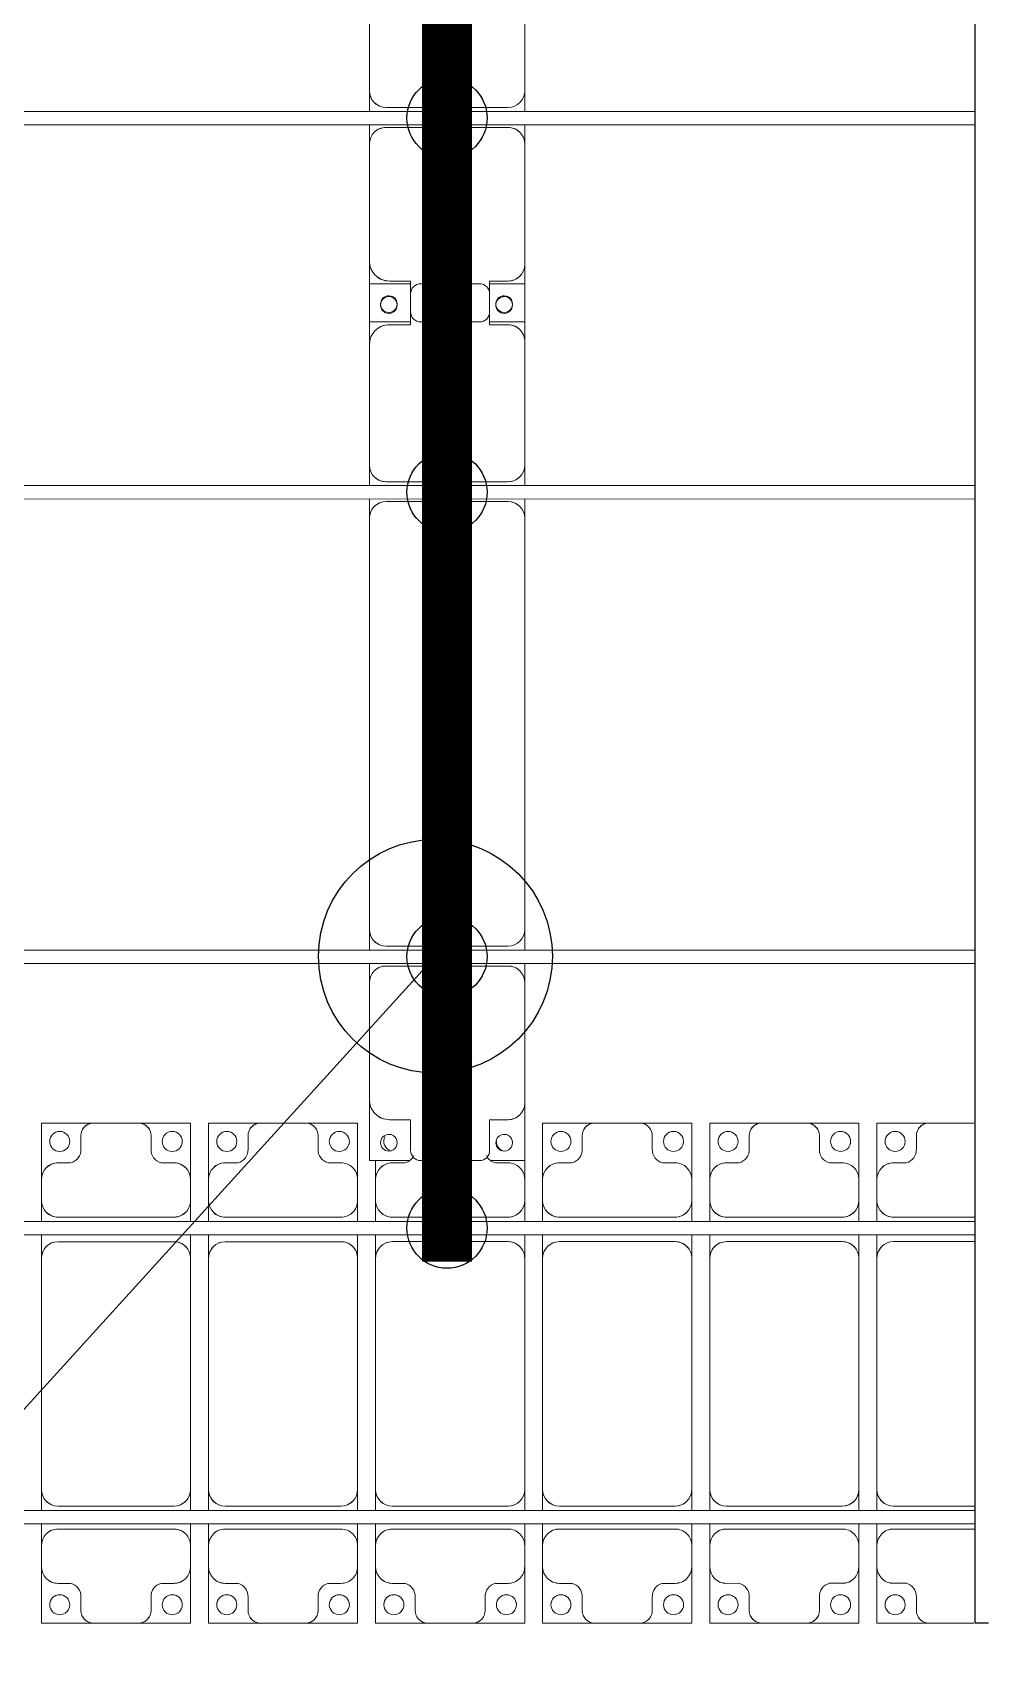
# Model space of a CAD drawing. Header units: millimetres. Extents: x -496478 to -186190, y -204059 to -87354.
# Drawn here: x -319981 to -317141, y -189805 to -184953 of the extents above; entities that cross this region are included whole.
import ezdxf

# ---------------------------------------------------------------- set-up
doc = ezdxf.new("R2010")
doc.units = ezdxf.units.MM
for name, color, linetype, lineweight in [('A-DETL-MBND', 5, 'Continuous', 9), ('A-GENM', 13, 'Continuous', 9), ('S-BEAM', 12, 'Continuous', 9)]:
    doc.layers.add(name, color=color, linetype=linetype, lineweight=lineweight)
for name, color, linetype in [('GC-BICH NEO', 6, 'Continuous'), ('GC-DAY NEO', 5, 'Continuous'), ('GC-HOP 40x60 GIA CUONG', 1, 'Continuous')]:
    doc.layers.add(name, color=color, linetype=linetype)

# ---------------------------------------------------------------- blocks, each defined once
blk = doc.blocks.new('Dai phaodi lai - DẢI PHAO ĐI LẠI-19865-BỐ TRÍ KHUNG KẾT CẤU BÈ PIN 01')
at = {"layer": 'A-DETL-MBND', "color": 8}
for p, q in [((10776.8, 748.4), (10933.1, 748.4)), ((10776.8, 579.3), (10776.8, 748.4)), ((11066.9, 748.4), (10933.1, 748.4)), ((11066.9, 748.4), (11223.2, 748.4)), ((11223.2, 748.4), (11223.2, 579.3)), ((11276.8, 748.4), (11433.1, 748.4)), ((11276.8, 579.3), (11276.8, 748.4)), ((11566.9, 748.4), (11433.1, 748.4)), ((11566.9, 748.4), (11723.2, 748.4)), ((11723.2, 748.4), (11723.2, 579.3)), ((12276.8, 748.4), (12433.1, 748.4)), ((12276.8, 579.3), (12276.8, 748.4)), ((12566.9, 748.4), (12433.1, 748.4)), ((12566.9, 748.4), (12723.2, 748.4)), ((12723.2, 748.4), (12723.2, 579.3)), ((12776.8, 748.4), (12933.1, 748.4)), ((12776.8, 579.3), (12776.8, 748.4)), ((13066.9, 748.4), (12933.1, 748.4)), ((13066.9, 748.4), (13223.2, 748.4)), ((13223.2, 748.4), (13223.2, 579.3)), ((13276.8, 748.4), (13433.1, 748.4)), ((13276.8, 579.3), (13276.8, 748.4)), ((13566.9, 748.4), (13433.1, 748.4)), ((10895.1, 710.4), (10895.1, 670.7)), ((11104.9, 670.7), (11104.9, 710.4)), ((11395.1, 710.4), (11395.1, 670.7)), ((11604.9, 670.7), (11604.9, 710.4)), ((12395.1, 710.4), (12395.1, 670.7)), ((12604.9, 670.7), (12604.9, 710.4)), ((12895.1, 710.4), (12895.1, 670.7)), ((13104.9, 670.7), (13104.9, 710.4)), ((13395.1, 710.4), (13395.1, 670.7)), ((11776.8, 579.3), (11776.8, 637.1)), ((12223.2, 636.2), (12223.2, 579.3)), ((10864.3, 629.3), (10826.8, 629.3)), ((11173.2, 629.3), (11135.7, 629.3)), ((11364.3, 629.3), (11326.8, 629.3)), ((11673.2, 629.3), (11635.7, 629.3)), ((11864.3, 629.3), (11826.8, 629.3)), ((12173.2, 629.3), (12135.7, 629.3)), ((12364.3, 629.3), (12326.8, 629.3)), ((12673.2, 629.3), (12635.7, 629.3)), ((12864.3, 629.3), (12826.8, 629.3)), ((13173.2, 629.3), (13135.7, 629.3)), ((13364.3, 629.3), (13326.8, 629.3)), ((10776.8, 579.3), (10776.8, 516.7)), ((11223.2, 516.7), (11223.2, 579.3)), ((11276.8, 579.3), (11276.8, 516.7)), ((11723.2, 516.7), (11723.2, 579.3)), ((11776.8, 579.3), (11776.8, 516.7)), ((12223.2, 516.7), (12223.2, 579.3)), ((12276.8, 579.3), (12276.8, 516.7)), ((12723.2, 516.7), (12723.2, 579.3)), ((12776.8, 579.3), (12776.8, 516.7)), ((13223.2, 516.7), (13223.2, 579.3)), ((13276.8, 579.3), (13276.8, 516.7)), ((10776.8, 453.5), (10776.8, 516.7)), ((11223.2, 516.7), (11223.2, 453.5)), ((11276.8, 453.5), (11276.8, 516.7)), ((11723.2, 516.7), (11723.2, 453.5)), ((11776.8, 453.5), (11776.8, 516.7)), ((12223.2, 516.7), (12223.2, 453.5)), ((12276.8, 453.5), (12276.8, 516.7)), ((12723.2, 516.7), (12723.2, 453.5)), ((12776.8, 453.5), (12776.8, 516.7)), ((13223.2, 516.7), (13223.2, 453.5)), ((13276.8, 453.5), (13276.8, 516.7)), ((10826.8, 466.7), (11173.2, 466.7)), ((11326.8, 466.7), (11673.2, 466.7)), ((11826.8, 466.7), (12173.2, 466.7)), ((12326.8, 466.7), (12673.2, 466.7)), ((12826.8, 466.7), (13173.2, 466.7)), ((13326.8, 466.7), (13571.5, 466.7)), ((10776.8, 343.3), (10776.8, 413.5)), ((11173.2, 393.3), (10826.8, 393.3)), ((11223.2, 413.5), (11223.2, 343.3)), ((11276.8, 343.3), (11276.8, 413.5)), ((11673.2, 393.3), (11326.8, 393.3)), ((11723.2, 413.5), (11723.2, 343.3)), ((11776.8, 343.3), (11776.8, 413.5)), ((12173.2, 393.3), (11826.8, 393.3)), ((12223.2, 413.5), (12223.2, 343.3)), ((12276.8, 343.3), (12276.8, 413.5)), ((12673.2, 393.3), (12326.8, 393.3)), ((12723.2, 413.5), (12723.2, 343.3)), ((12776.8, 343.3), (12776.8, 413.5)), ((13173.2, 393.3), (12826.8, 393.3)), ((13223.2, 413.5), (13223.2, 343.3)), ((13276.8, 343.3), (13276.8, 413.5)), ((13571.5, 393.3), (13326.8, 393.3)), ((10776.8, 343.3), (10776.8, -348.3)), ((11223.2, -348.3), (11223.2, 343.3)), ((11276.8, 343.3), (11276.8, -348.3)), ((11723.2, -348.3), (11723.2, 343.3)), ((11776.8, 343.3), (11776.8, -348.3)), ((12223.2, -348.3), (12223.2, 343.3)), ((12276.8, 343.3), (12276.8, -348.3)), ((12723.2, -348.3), (12723.2, 343.3)), ((12776.8, 343.3), (12776.8, -348.3)), ((13223.2, -348.3), (13223.2, 343.3)), ((13276.8, 343.3), (13276.8, -348.3)), ((10776.8, -411.5), (10776.8, -348.3)), ((11223.2, -348.3), (11223.2, -411.5)), ((11276.8, -411.5), (11276.8, -348.3)), ((11723.2, -348.3), (11723.2, -411.5)), ((11776.8, -411.5), (11776.8, -348.3)), ((12223.2, -348.3), (12223.2, -411.5)), ((12276.8, -411.5), (12276.8, -348.3)), ((12723.2, -348.3), (12723.2, -411.5)), ((12776.8, -411.5), (12776.8, -348.3)), ((13223.2, -348.3), (13223.2, -411.5)), ((13276.8, -411.5), (13276.8, -348.3)), ((10826.8, -398.3), (11173.2, -398.3)), ((11326.8, -398.3), (11673.2, -398.3)), ((11826.8, -398.3), (12173.2, -398.3)), ((12326.8, -398.3), (12673.2, -398.3)), ((12826.8, -398.3), (13173.2, -398.3)), ((13326.8, -398.3), (13571.5, -398.3)), ((10776.8, -514.1), (10776.8, -451.5)), ((11173.2, -466.7), (10826.8, -466.7)), ((11223.2, -451.5), (11223.2, -514.1)), ((11276.8, -514.1), (11276.8, -451.5)), ((11673.2, -466.7), (11326.8, -466.7)), ((11723.2, -451.5), (11723.2, -514.1)), ((11776.8, -514.1), (11776.8, -451.5)), ((12173.2, -466.7), (11826.8, -466.7)), ((12223.2, -451.5), (12223.2, -514.1)), ((12276.8, -514.1), (12276.8, -451.5)), ((12673.2, -466.7), (12326.8, -466.7)), ((12723.2, -451.5), (12723.2, -514.1)), ((12776.8, -514.1), (12776.8, -451.5)), ((13173.2, -466.7), (12826.8, -466.7)), ((13223.2, -451.5), (13223.2, -514.1)), ((13276.8, -514.1), (13276.8, -451.5)), ((13571.5, -466.7), (13326.8, -466.7)), ((10776.8, -516.7), (10776.8, -579.3)), ((11223.2, -579.3), (11223.2, -516.7)), ((11276.8, -516.7), (11276.8, -579.3)), ((11723.2, -579.3), (11723.2, -516.7)), ((11776.8, -516.7), (11776.8, -579.3)), ((12223.2, -579.3), (12223.2, -516.7)), ((12276.8, -516.7), (12276.8, -579.3)), ((12723.2, -579.3), (12723.2, -516.7)), ((12776.8, -516.7), (12776.8, -579.3)), ((13223.2, -579.3), (13223.2, -516.7)), ((13276.8, -516.7), (13276.8, -579.3)), ((10776.8, -748.4), (10776.8, -579.3)), ((11223.2, -579.3), (11223.2, -748.4)), ((11276.8, -748.4), (11276.8, -579.3)), ((11723.2, -579.3), (11723.2, -748.4)), ((11776.8, -748.4), (11776.8, -579.3)), ((12223.2, -579.3), (12223.2, -748.4)), ((12276.8, -748.4), (12276.8, -579.3)), ((12723.2, -579.3), (12723.2, -748.4)), ((12776.8, -748.4), (12776.8, -579.3)), ((13223.2, -579.3), (13223.2, -748.4)), ((13276.8, -748.4), (13276.8, -579.3)), ((10826.8, -629.3), (10864.3, -629.3)), ((11135.7, -629.3), (11173.2, -629.3)), ((11326.8, -629.3), (11364.3, -629.3)), ((11635.7, -629.3), (11673.2, -629.3)), ((11826.8, -629.3), (11864.3, -629.3)), ((12135.7, -629.3), (12173.2, -629.3)), ((12326.8, -629.3), (12364.3, -629.3)), ((12635.7, -629.3), (12673.2, -629.3)), ((12826.8, -629.3), (12864.3, -629.3)), ((13135.7, -629.3), (13173.2, -629.3)), ((13326.8, -629.3), (13364.3, -629.3)), ((10895.1, -670.7), (10895.1, -710.4)), ((11104.9, -710.4), (11104.9, -670.7)), ((11395.1, -670.7), (11395.1, -710.4)), ((11604.9, -710.4), (11604.9, -670.7)), ((11895.1, -670.7), (11895.1, -710.4)), ((12104.9, -710.4), (12104.9, -670.7)), ((12395.1, -670.7), (12395.1, -710.4)), ((12604.9, -710.4), (12604.9, -670.7)), ((12895.1, -670.7), (12895.1, -710.4)), ((13104.9, -710.4), (13104.9, -670.7)), ((13395.1, -670.7), (13395.1, -710.4)), ((10933.1, -748.4), (10776.8, -748.4)), ((10933.1, -748.4), (11066.9, -748.4)), ((11223.2, -748.4), (11066.9, -748.4)), ((11433.1, -748.4), (11276.8, -748.4)), ((11433.1, -748.4), (11566.9, -748.4)), ((11723.2, -748.4), (11566.9, -748.4)), ((11933.1, -748.4), (11776.8, -748.4)), ((11933.1, -748.4), (12066.9, -748.4)), ((12223.2, -748.4), (12066.9, -748.4)), ((12433.1, -748.4), (12276.8, -748.4)), ((12433.1, -748.4), (12566.9, -748.4)), ((12723.2, -748.4), (12566.9, -748.4)), ((12933.1, -748.4), (12776.8, -748.4)), ((12933.1, -748.4), (13066.9, -748.4)), ((13223.2, -748.4), (13066.9, -748.4)), ((13433.1, -748.4), (13276.8, -748.4)), ((13433.1, -748.4), (13566.9, -748.4))]:
    blk.add_line(p, q, dxfattribs=at)
for centre, radius, start, end in [((10933.1, 710.4), 38, 90, 180), ((10933.1, 710.4), 38, 90, 150), ((11066.9, 710.4), 38, 0, 90), ((11066.9, 710.4), 38, 30, 90), ((11433.1, 710.4), 38, 90, 180), ((11433.1, 710.4), 38, 90, 150), ((11566.9, 710.4), 38, 0, 90), ((11566.9, 710.4), 38, 30, 90), ((12433.1, 710.4), 38, 90, 180), ((12433.1, 710.4), 38, 90, 150), ((12566.9, 710.4), 38, 0, 90), ((12566.9, 710.4), 38, 30, 90), ((12933.1, 710.4), 38, 90, 180), ((12933.1, 710.4), 38, 90, 150), ((13066.9, 710.4), 38, 0, 90), ((13066.9, 710.4), 38, 30, 90), ((13433.1, 710.4), 38, 90, 180), ((13433.1, 710.4), 38, 90, 150), ((10831.6, 693.3), 30, 90, 270), ((10831.6, 693.3), 30, 180, 195), ((10831.6, 693.3), 30, 270, 90), ((11168.4, 693.3), 30, 90, 270), ((11168.4, 693.3), 30, 270, 90), ((11168.4, 693.3), 30, 345, 0), ((11331.6, 693.3), 30, 90, 270), ((11331.6, 693.3), 30, 180, 195), ((11331.6, 693.3), 30, 270, 90), ((11668.4, 693.3), 30, 90, 270), ((11668.4, 693.3), 30, 270, 90), ((11668.4, 693.3), 30, 345, 0), ((11831.6, 693.3), 30, 150, 255), ((11831.6, 693.3), 30, 180, 195), ((12168.4, 693.3), 30, 180, 255), ((12331.6, 693.3), 30, 90, 270), ((12331.6, 693.3), 30, 180, 195), ((12331.6, 693.3), 30, 270, 90), ((12668.4, 693.3), 30, 90, 270), ((12668.4, 693.3), 30, 270, 90), ((12668.4, 693.3), 30, 345, 0), ((12831.6, 693.3), 30, 90, 270), ((12831.6, 693.3), 30, 180, 195), ((12831.6, 693.3), 30, 270, 90), ((13168.4, 693.3), 30, 90, 270), ((13168.4, 693.3), 30, 270, 90), ((13168.4, 693.3), 30, 345, 0), ((13331.6, 693.3), 30, 90, 270), ((13331.6, 693.3), 30, 180, 195), ((13331.6, 693.3), 30, 270, 90), ((10855.2, 668.2), 40, 283.1885, 3.5081), ((11144.8, 668.2), 40, 176.4919, 256.8115), ((11355.2, 668.2), 40, 283.1885, 3.5081), ((11644.8, 668.2), 40, 176.4919, 256.8115), ((11855.2, 668.2), 40, 283.1885, 335.263), ((12144.8, 668.2), 40, 204.737, 256.8115), ((12355.2, 668.2), 40, 283.1885, 3.5081), ((12644.8, 668.2), 40, 176.4919, 256.8115), ((12855.2, 668.2), 40, 283.1885, 3.5081), ((13144.8, 668.2), 40, 176.4919, 256.8115), ((13355.2, 668.2), 40, 283.1885, 3.5081), ((10826.8, 579.3), 50, 90, 180), ((10826.8, 579.3), 50, 90, 135), ((11173.2, 579.3), 50, 0, 90), ((11173.2, 579.3), 50, 45, 87.2647), ((11326.8, 579.3), 50, 90, 180), ((11326.8, 579.3), 50, 90, 135), ((11673.2, 579.3), 50, 360, 90), ((11673.2, 579.3), 50, 45, 90), ((11826.8, 579.3), 50, 90, 180), ((11826.8, 579.3), 50, 90, 135), ((12173.2, 579.3), 50, 360, 90), ((12173.2, 579.3), 50, 45, 90), ((12326.8, 579.3), 50, 90, 180), ((12326.8, 579.3), 50, 90, 135), ((12673.2, 579.3), 50, 0, 90), ((12673.2, 579.3), 50, 45, 90), ((12826.8, 579.3), 50, 90, 180), ((12826.8, 579.3), 50, 90, 135), ((13173.2, 579.3), 50, 360, 90), ((13173.2, 579.3), 50, 45, 90), ((13326.8, 579.3), 50, 90, 180), ((13326.8, 579.3), 50, 90, 135), ((10826.8, 516.7), 50, 180, 270), ((11173.2, 516.7), 50, 270, 0), ((11326.8, 516.7), 50, 180, 270), ((11673.2, 516.7), 50, 270, 0), ((11826.8, 516.7), 50, 180, 270), ((12173.2, 516.7), 50, 270, 360), ((12326.8, 516.7), 50, 180, 270), ((12673.2, 516.7), 50, 270, 360), ((12826.8, 516.7), 50, 180, 270), ((13173.2, 516.7), 50, 270, 360), ((13326.8, 516.7), 50, 180, 270), ((10826.8, 516.7), 50, 225, 270), ((11173.2, 516.7), 50, 272.7328, 315), ((11326.8, 516.7), 50, 225, 270), ((11673.2, 516.7), 50, 270, 315), ((11826.8, 516.7), 50, 225, 270), ((12173.2, 516.7), 50, 270, 315), ((12326.8, 516.7), 50, 225, 270), ((12673.2, 516.7), 50, 270, 315), ((12826.8, 516.7), 50, 225, 270), ((13173.2, 516.7), 50, 270, 315), ((13326.8, 516.7), 50, 225, 270), ((10826.8, 343.3), 50, 90, 180), ((10826.8, 343.3), 50, 105, 180), ((11173.2, 343.3), 50, 360, 90), ((11173.2, 343.3), 50, 30, 75), ((11326.8, 343.3), 50, 90, 180), ((11326.8, 343.3), 50, 105, 180), ((11673.2, 343.3), 50, 360, 90), ((11673.2, 343.3), 50, 30, 75), ((11826.8, 343.3), 50, 90, 180), ((11826.8, 343.3), 50, 105, 180), ((12173.2, 343.3), 50, 360, 90), ((12173.2, 343.3), 50, 30, 75), ((12326.8, 343.3), 50, 90, 180), ((12326.8, 343.3), 50, 105, 180), ((12673.2, 343.3), 50, 360, 90), ((12673.2, 343.3), 50, 30, 75), ((12826.8, 343.3), 50, 90, 180), ((12826.8, 343.3), 50, 105, 150), ((13173.2, 343.3), 50, 360, 90), ((13173.2, 343.3), 50, 30, 75), ((13326.8, 343.3), 50, 90, 180), ((13326.8, 343.3), 50, 105, 180), ((12826.8, 343.3), 50, 155.8883, 180), ((10826.8, -348.3), 50, 180, 270), ((10826.8, -348.3), 50, 195, 240), ((11173.2, -348.3), 50, 270, 360), ((11173.2, -348.3), 50, 272.7195, 345), ((11326.8, -348.3), 50, 180, 270), ((11326.8, -348.3), 50, 195, 240), ((11673.2, -348.3), 50, 270, 360), ((11673.2, -348.3), 50, 270, 345), ((11826.8, -348.3), 50, 180, 270), ((11826.8, -348.3), 50, 195, 240), ((12173.2, -348.3), 50, 270, 360), ((12173.2, -348.3), 50, 270, 345), ((12326.8, -348.3), 50, 180, 270), ((12326.8, -348.3), 50, 195, 240), ((12673.2, -348.3), 50, 270, 360), ((12673.2, -348.3), 50, 270, 345), ((12826.8, -348.3), 50, 180, 270), ((12826.8, -348.3), 50, 195, 240), ((13173.2, -348.3), 50, 270, 360), ((13173.2, -348.3), 50, 270, 345), ((13326.8, -348.3), 50, 180, 270), ((13326.8, -348.3), 50, 195, 240), ((10826.8, -516.7), 50, 90, 180), ((10826.8, -516.7), 50, 90, 135), ((11173.2, -516.7), 50, 360, 90), ((11173.2, -516.7), 50, 45, 87.2815), ((11326.8, -516.7), 50, 90, 180), ((11326.8, -516.7), 50, 90, 135), ((11673.2, -516.7), 50, 360, 90), ((11673.2, -516.7), 50, 45, 90), ((11826.8, -516.7), 50, 90, 180), ((11826.8, -516.7), 50, 90, 135), ((12173.2, -516.7), 50, 360, 90), ((12173.2, -516.7), 50, 45, 90), ((12326.8, -516.7), 50, 90, 180), ((12326.8, -516.7), 50, 90, 135), ((12673.2, -516.7), 50, 360, 90), ((12673.2, -516.7), 50, 45, 90), ((12826.8, -516.7), 50, 90, 180), ((12826.8, -516.7), 50, 90, 135), ((13173.2, -516.7), 50, 360, 90), ((13173.2, -516.7), 50, 45, 90), ((13326.8, -516.7), 50, 90, 180), ((13326.8, -516.7), 50, 90, 135), ((10826.8, -579.3), 50, 180, 270), ((11173.2, -579.3), 50, 270, 360), ((11326.8, -579.3), 50, 180, 270), ((11673.2, -579.3), 50, 270, 0), ((11826.8, -579.3), 50, 180, 270), ((12173.2, -579.3), 50, 270, 0), ((12326.8, -579.3), 50, 180, 270), ((12673.2, -579.3), 50, 270, 360), ((12826.8, -579.3), 50, 180, 270), ((13173.2, -579.3), 50, 270, 360), ((13326.8, -579.3), 50, 180, 270), ((10826.8, -579.3), 50, 225, 270), ((10855.2, -668.2), 40, 356.4919, 76.8115), ((11144.8, -668.2), 40, 103.1885, 183.5081), ((11173.2, -579.3), 50, 272.716, 315), ((11326.8, -579.3), 50, 225, 270), ((11355.2, -668.2), 40, 356.4919, 76.8115), ((11644.8, -668.2), 40, 103.1885, 183.5081), ((11673.2, -579.3), 50, 270, 315), ((11826.8, -579.3), 50, 225, 270), ((11855.2, -668.2), 40, 356.4919, 76.8115), ((12144.8, -668.2), 40, 103.1885, 183.5081), ((12173.2, -579.3), 50, 270, 315), ((12326.8, -579.3), 50, 225, 270), ((12355.2, -668.2), 40, 356.4919, 76.8115), ((12644.8, -668.2), 40, 103.1885, 183.5081), ((12673.2, -579.3), 50, 270, 315), ((12826.8, -579.3), 50, 225, 270), ((12855.2, -668.2), 40, 356.4919, 76.8115), ((13144.8, -668.2), 40, 103.1885, 183.5081), ((13173.2, -579.3), 50, 270, 315), ((13326.8, -579.3), 50, 225, 270), ((13355.2, -668.2), 40, 356.4919, 76.8115), ((10831.6, -693.3), 30, 90, 270), ((10831.6, -693.3), 30, 270, 90), ((11168.4, -693.3), 30, 90, 270), ((11168.4, -693.3), 30, 270, 90), ((11331.6, -693.3), 30, 90, 270), ((11331.6, -693.3), 30, 270, 90), ((11668.4, -693.3), 30, 90, 270), ((11668.4, -693.3), 30, 270, 90), ((11831.6, -693.3), 30, 90, 270), ((11831.6, -693.3), 30, 270, 90), ((12168.4, -693.3), 30, 90, 270), ((12168.4, -693.3), 30, 270, 90), ((12331.6, -693.3), 30, 90, 270), ((12331.6, -693.3), 30, 270, 90), ((12668.4, -693.3), 30, 90, 270), ((12668.4, -693.3), 30, 270, 90), ((12831.6, -693.3), 30, 90, 270), ((12831.6, -693.3), 30, 270, 90), ((13168.4, -693.3), 30, 90, 270), ((13168.4, -693.3), 30, 270, 90), ((13331.6, -693.3), 30, 90, 270), ((13331.6, -693.3), 30, 270, 90), ((10831.6, -693.3), 30, 165, 180), ((10933.1, -710.4), 38, 180, 270), ((11066.9, -710.4), 38, 270, 0), ((11168.4, -693.3), 30, 360, 15), ((11331.6, -693.3), 30, 165, 180), ((11433.1, -710.4), 38, 180, 270), ((11566.9, -710.4), 38, 270, 360), ((11668.4, -693.3), 30, 360, 15), ((11831.6, -693.3), 30, 165, 180), ((11933.1, -710.4), 38, 180, 270), ((12066.9, -710.4), 38, 270, 360), ((12168.4, -693.3), 30, 360, 15), ((12331.6, -693.3), 30, 165, 180), ((12433.1, -710.4), 38, 180, 270), ((12566.9, -710.4), 38, 270, 360), ((12668.4, -693.3), 30, 360, 15), ((12831.6, -693.3), 30, 165, 180), ((12933.1, -710.4), 38, 180, 270), ((13066.9, -710.4), 38, 270, 360), ((13168.4, -693.3), 30, 360, 15), ((13331.6, -693.3), 30, 165, 180), ((13433.1, -710.4), 38, 180, 270), ((10933.1, -710.4), 38, 210, 270), ((11066.9, -710.4), 38, 270, 330), ((11433.1, -710.4), 38, 210, 270), ((11566.9, -710.4), 38, 270, 330), ((11933.1, -710.4), 38, 210, 270), ((12066.9, -710.4), 38, 270, 330), ((12433.1, -710.4), 38, 210, 270), ((12566.9, -710.4), 38, 270, 330), ((12933.1, -710.4), 38, 210, 270), ((13066.9, -710.4), 38, 270, 330), ((13433.1, -710.4), 38, 210, 270)]:
    blk.add_arc(centre, radius, start, end, dxfattribs=at)
blk = doc.blocks.new('Dai phao do pin - DẢI PHAO ĐỠ PIN-V79-BỐ TRÍ KHUNG KẾT CẤU BÈ PIN 01')
at = {"layer": 'A-DETL-MBND', "color": 8}
for p, q in [((-1312.2, 241.6), (-1129.7, 241.6)), ((-1312.2, 121.7), (-1312.2, 241.6)), ((-1312.2, 241.6), (-1312.2, 222)), ((-779.7, 241.6), (-1129.7, 241.6)), ((-779.7, 241.6), (-722, 241.6)), ((-682, 241.6), (-620.3, 241.6)), ((610.3, 241.6), (-620.3, 241.6)), ((610.3, 241.6), (668, 241.6)), ((708, 241.6), (769.7, 241.6)), ((1129.7, 241.6), (769.7, 241.6)), ((1129.7, 241.6), (1312.2, 241.6)), ((1197.8, 241.6), (1376.6, 241.6)), ((1197.8, 118.2), (1197.8, 241.6)), ((1312.2, 241.6), (1312.2, 118.2)), ((1730.3, 241.6), (1380.3, 241.6)), ((1730.3, 241.6), (1788, 241.6)), ((1828, 241.6), (1889.7, 241.6)), ((3120.3, 241.6), (1889.7, 241.6)), ((-1189.7, 181.6), (-1189.7, 118.2)), ((-729.7, -173.4), (-729.7, 191.6)), ((-670.3, 191.6), (-670.3, -173.4)), ((660.3, -173.4), (660.3, 191.6)), ((719.7, 191.6), (719.7, -173.4)), ((1189.7, 118.2), (1189.7, 181.6)), ((1320.3, 181.6), (1320.3, 118.2)), ((1780.3, -173.4), (1780.3, 191.6)), ((1839.7, 191.6), (1839.7, -173.4)), ((-1189.7, 118.2), (-1282.2, 118.2)), ((1282.2, 118.2), (1189.7, 118.2)), ((1320.3, 118.2), (1227.8, 118.2)), ((-1312.2, 88.2), (-1312.2, -88.2)), ((1197.8, 88.2), (1197.8, -88.2)), ((1312.2, -88.2), (1312.2, 88.2)), ((-1312.2, -223.4), (-1312.2, -121.7)), ((-1282.2, -118.2), (-1189.7, -118.2)), ((-1189.7, -118.2), (-1189.7, -173.4)), ((1189.7, -173.4), (1189.7, -118.2)), ((1189.7, -118.2), (1282.2, -118.2)), ((1197.8, -223.4), (1197.8, -118.2)), ((1227.8, -118.2), (1320.3, -118.2)), ((1312.2, -118.2), (1312.2, -223.4)), ((1320.3, -118.2), (1320.3, -173.4)), ((-1139.7, -223.4), (-1312.2, -223.4)), ((-1139.7, -223.4), (-779.7, -223.4)), ((-722, -223.4), (-779.7, -223.4)), ((-620.3, -223.4), (-682, -223.4)), ((-620.3, -223.4), (610.3, -223.4)), ((668, -223.4), (610.3, -223.4)), ((769.7, -223.4), (708, -223.4)), ((769.7, -223.4), (1139.7, -223.4)), ((1312.2, -223.4), (1139.7, -223.4)), ((1370.3, -223.4), (1197.8, -223.4)), ((1370.3, -223.4), (1730.3, -223.4)), ((1788, -223.4), (1730.3, -223.4)), ((1889.7, -223.4), (1828, -223.4)), ((1889.7, -223.4), (3120.3, -223.4))]:
    blk.add_line(p, q, dxfattribs=at)
for centre, radius, start, end in [((-1258.6, 183.2), 25, 0, 180), ((-1129.7, 181.6), 60, 90, 180), ((-1129.7, 181.6), 60, 135, 180), ((-779.7, 191.6), 50, 360, 90), ((-779.7, 191.6), 50, 360, 45), ((-620.3, 191.6), 50, 90, 180), ((-620.3, 191.6), 50, 105, 180), ((610.3, 191.6), 50, 360, 90), ((610.3, 191.6), 50, 15, 90), ((769.7, 191.6), 50, 90, 180), ((769.7, 191.6), 50, 135, 180), ((1129.7, 181.6), 60, 360, 90), ((1129.7, 181.6), 60, 360, 45), ((1248.6, 183.2), 25, 0, 180), ((1251.4, 183.2), 25, 0, 180), ((1380.3, 181.6), 60, 90, 180), ((1380.3, 181.6), 60, 135, 180), ((1730.3, 191.6), 50, 360, 90), ((1730.3, 191.6), 50, 360, 45), ((1889.7, 191.6), 50, 90, 180), ((1889.7, 191.6), 50, 105, 180), ((-1258.6, 183.2), 25, 180, 0), ((1248.6, 183.2), 25, 180, 0), ((1251.4, 183.2), 25, 180, 0), ((1251.4, 183.2), 25, 180, 195), ((-1282.2, 88.2), 30, 90, 180), ((-1282.2, 88.2), 30, 105, 120), ((1227.8, 88.2), 30, 90, 180), ((1282.2, 88.2), 30, 360, 90), ((-1282.2, -88.2), 30, 180, 270), ((1227.8, -88.2), 30, 180, 270), ((1282.2, -88.2), 30, 270, 360), ((-1282.2, -88.2), 30, 240, 255), ((-1258.6, -161.8), 25, 0, 180), ((1248.6, -161.8), 25, 0, 180), ((1251.4, -161.8), 25, 0, 180), ((1251.4, -161.8), 25, 120, 180), ((1251.4, -161.8), 25, 75, 105), ((1248.6, -161.8), 25, 75, 90), ((1248.6, -161.8), 25, 30, 45), ((-1258.6, -161.8), 25, 180, 0), ((-1258.6, -161.8), 25, 270, 285), ((-1139.7, -173.4), 50, 180, 270), ((-1139.7, -173.4), 50, 180, 225), ((-779.7, -173.4), 50, 270, 360), ((-779.7, -173.4), 50, 315, 360), ((-620.3, -173.4), 50, 180, 270), ((-620.3, -173.4), 50, 180, 270), ((610.3, -173.4), 50, 270, 360), ((610.3, -173.4), 50, 285, 360), ((769.7, -173.4), 50, 180, 270), ((769.7, -173.4), 50, 180, 225), ((1139.7, -173.4), 50, 270, 360), ((1139.7, -173.4), 50, 315, 360), ((1248.6, -161.8), 25, 180, 0), ((1251.4, -161.8), 25, 180, 0), ((1248.6, -161.8), 25, 360, 15), ((1370.3, -173.4), 50, 180, 270), ((1370.3, -173.4), 50, 180, 225), ((1730.3, -173.4), 50, 270, 360), ((1730.3, -173.4), 50, 315, 360), ((1889.7, -173.4), 50, 180, 270), ((1889.7, -173.4), 50, 180, 270)]:
    blk.add_arc(centre, radius, start, end, dxfattribs=at)
blk = doc.blocks.new('Dầm C52 - Dầm C52-24761-BỐ TRÍ KHUNG KẾT CẤU BÈ PIN 01')
at = {"layer": 'S-BEAM', "color": 1}
for p, q in [((6440, 20), (12400, 20)), ((12400, -20), (6440, -20))]:
    blk.add_line(p, q, dxfattribs=at)
blk = doc.blocks.new('Dầm C52 - Dầm C52-20216-BỐ TRÍ KHUNG KẾT CẤU BÈ PIN 01')
at = {"layer": 'S-BEAM', "color": 1}
for p, q in [((6616.9, 20), (12576.9, 20)), ((12576.9, -20), (6616.9, -20))]:
    blk.add_line(p, q, dxfattribs=at)
blk = doc.blocks.new('Dầm C52 - Hộp 40x60-24824-BỐ TRÍ KHUNG KẾT CẤU BÈ PIN 01')
at = {"layer": 'S-BEAM', "color": 3, "lineweight": 25}
for p, q in [((-47216, -20), (-47216, 20)), ((-47216, 20), (47216, 20))]:
    blk.add_line(p, q, dxfattribs=at)
blk = doc.blocks.new('HOBANMONG_BEPIN 1_rvt-1-BỐ TRÍ KHUNG KẾT CẤU BÈ PIN 01')
at = {"layer": 'A-GENM', "lineweight": 9}
for name, p, rotation in [('Dai phao do pin - DẢI PHAO ĐỠ PIN-V79-BỐ TRÍ KHUNG KẾT CẤU BÈ PIN 01', (-318731.5, -187017.8), 90.00075860989342), ('Dai phaodi lai - DẢI PHAO ĐI LẠI-19865-BỐ TRÍ KHUNG KẾT CẤU BÈ PIN 01', (-330731.4, -188966), 0.0007586099545854)]:
    blk.add_blockref(name, p, dxfattribs=dict(at, rotation=rotation))
at = {"layer": 'S-BEAM', "lineweight": 9}
for name, p, rotation in [('Dầm C52 - Hộp 40x60-24824-BỐ TRÍ KHUNG KẾT CẤU BÈ PIN 01', (-317140.6, -142498.2), 90.00075860989166), ('Dầm C52 - Dầm C52-24761-BỐ TRÍ KHUNG KẾT CẤU BÈ PIN 01', (-310720, -185209.7), 180.0007586094741), ('Dầm C52 - Dầm C52-24761-BỐ TRÍ KHUNG KẾT CẤU BÈ PIN 01', (-310720, -186329.7), 180.0007586094741), ('Dầm C52 - Dầm C52-24761-BỐ TRÍ KHUNG KẾT CẤU BÈ PIN 01', (-310720, -187719.7), 180.0007586094741), ('Dầm C52 - Dầm C52-20216-BỐ TRÍ KHUNG KẾT CẤU BÈ PIN 01', (-310543.1, -188532.2), 180.0007586094741), ('Dầm C52 - Dầm C52-20216-BỐ TRÍ KHUNG KẾT CẤU BÈ PIN 01', (-310543.1, -189397.2), 180.0007586094741)]:
    blk.add_blockref(name, p, dxfattribs=dict(at, rotation=rotation))

msp = doc.modelspace()

# ---------------------------------------------------------------- linework, layer by layer
at = {"layer": 'GC-BICH NEO'}
msp.add_circle((-318775.6, -187718.5), 350, dxfattribs=at)
at = {"layer": 'GC-DAY NEO'}
msp.add_line((-318775.6, -187718.5), (-324154, -193640.7), dxfattribs=at)
at = {"layer": 'GC-HOP 40x60 GIA CUONG', "const_width": 150}
msp.add_lwpolyline([(-318740.7, -188632.2), (-318740.7, -173632.2)], dxfattribs=at)
at = {"layer": 'GC-HOP 40x60 GIA CUONG'}
for centre in [(-318740.7, -185209.7), (-318740.7, -186329.7), (-318740.7, -187719.7), (-318740.7, -188532.2)]:
    msp.add_circle(centre, 120, dxfattribs=at)

# ---------------------------------------------------------------- block references
at = {"lineweight": 5}
msp.add_blockref('HOBANMONG_BEPIN 1_rvt-1-BỐ TRÍ KHUNG KẾT CẤU BÈ PIN 01', (0, 0), dxfattribs=at)

doc.saveas('drawing.dxf')
